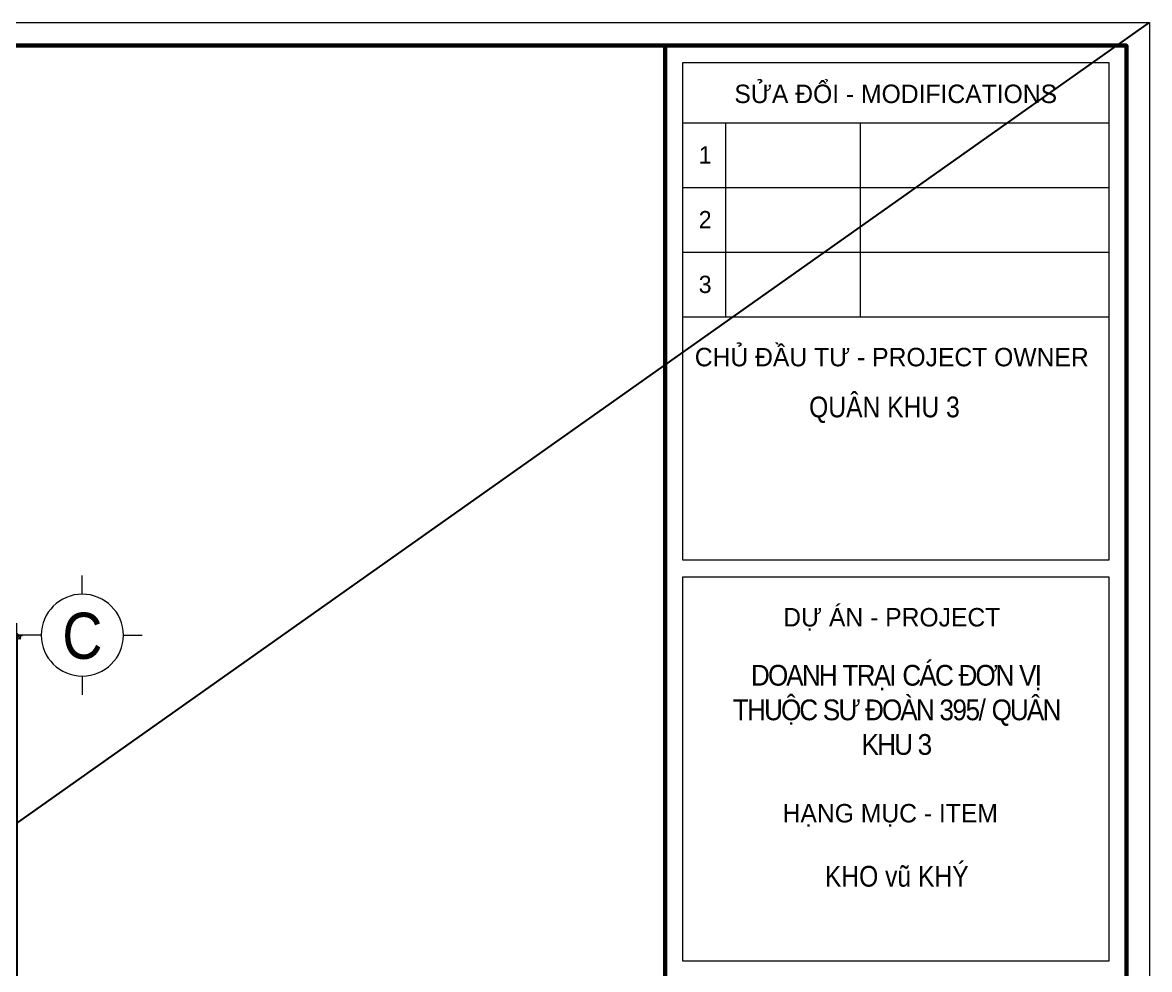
# Model space of a CAD drawing. Header units: millimetres. Extents: x -295047 to 304185, y -728047 to -308748.
# Drawn here: x 120945 to 127785, y -327423 to -321674 of the extents above; entities that cross this region are included whole.
import ezdxf
from ezdxf.enums import TextEntityAlignment as Align

# ---------------------------------------------------------------- set-up
doc = ezdxf.new("R2010")
doc.units = ezdxf.units.MM
doc.header["$MEASUREMENT"] = 0
doc.header["$PDMODE"] = 32
doc.layers.get('Defpoints').update_dxf_attribs({"color": 1})
for name, color, linetype, lineweight in [('08. Net Text', 3, 'Continuous', 13), ('Khungten_LCDI', 7, 'Continuous', 5), ('LC Dim', 8, 'Continuous', 18), ('LC ISO', 153, 'Continuous', 13), ('LC Net manh', 219, 'Continuous', 5), ('LC Net thay', 7, 'Continuous', 25), ('LC Text1', 3, 'Continuous', 20)]:
    doc.layers.add(name, color=color, linetype=linetype, lineweight=lineweight)
doc.layers.add('KCS_Plotter', color=11, linetype='Continuous', plot=False)
doc.styles.add('HOATBIF', font='hoatbif.shx', dxfattribs={"width": 0.7})
doc.styles.add('Khungten', font='VHAVAN.TTF', dxfattribs={"width": 0.9, "height": 5000})
doc.styles.add('LC 1', font='VHAVANB.TTF')
doc.styles.add('Text Khung Ten', font='VHAVAN.TTF')
doc.styles.add('Title', font='VHBLACK.TTF', dxfattribs={"width": 0.8})
doc.dimstyles.new('1-125', dxfattribs={"dimscale": 120, "dimtxt": 2.5, "dimasz": 0.35, "dimexe": 0.5, "dimexo": 1, "dimgap": 0.8, "dimtad": 1, "dimdec": 0, "dimzin": 0, "dimdsep": 46, "dimtxsty": 'HOATBIF', "dimblk1": 'DOT', "dimblk2": 'DOT', "dimsah": 1, "dimcen": -1, "dimdle": 1, "dimclrd": 256, "dimclre": 256, "dimclrt": 4, "dimadec": 3, "dimazin": 2, "dimtfac": 0.333333, "dimtdec": 0, "dimtix": 1, "dimtmove": 2, "dimatfit": 3, "dimldrblk": 'DOT', "dimfxl": 1, "dimtvp": 0.833333, "dimtolj": 1, "dimtzin": 0, "dimarcsym": 0})

# ---------------------------------------------------------------- blocks, each defined once
blk = doc.blocks.new('lcdi fix')
at = {"layer": 'Defpoints', "lineweight": 0}
blk.add_lwpolyline([(-1200, -14850), (-1200, 14850), (40800, 14850), (40800, -14850)], close=True, dxfattribs=at)
at = {"layer": 'Khungten_LCDI', "color": 5, "lineweight": 60}
blk.add_line((36600, 14650), (36600, -14650), dxfattribs=at)
at = {"layer": 'Khungten_LCDI', "color": 5, "lineweight": 25}
blk.add_line((40600, -14650), (40600, 14650), dxfattribs=at)
at = {"layer": 'Khungten_LCDI', "color": 9, "lineweight": 15}
for p, q in [((36750, 13981.3), (40450, 13981.3)), ((37122.7, 13981.3), (37122.7, 12296.8)), ((38292.8, 13981.3), (38292.8, 12296.8)), ((36750, 13419.8), (40450, 13419.8)), ((36750, 12858.3), (40450, 12858.3)), ((36750, 12296.8), (40450, 12296.8))]:
    blk.add_line(p, q, dxfattribs=at)
at = {"layer": 'Khungten_LCDI', "color": 5, "lineweight": 60}
blk.add_lwpolyline([(0, -14650), (0, 14650), (40600, 14650), (40600, -14650)], close=True, dxfattribs=at)
at = {"layer": 'Khungten_LCDI', "color": 9, "lineweight": 15}
for points in [[(36750, 10190.4), (40450, 10190.4), (40450, 14500), (36750, 14500)], [(36750, 6711.6), (40450, 6711.6), (40450, 10040.4), (36750, 10040.4)]]:
    blk.add_lwpolyline(points, close=True, dxfattribs=at)
at = {"color": 7, "style": 'Khungten'}
for s, p in [('söa ®æi - modifications', (38600, 14151.5)), ('chñ ®Çu t\xad - project owner', (38565.6, 11868.2)), ('dù ¸n - project', (38565.6, 9611.8)), ('h¹ng môc - item', (38552.5, 7911.9))]:
    blk.add_text(s, height=160, dxfattribs=at).set_placement(p, align=Align.CENTER)
at = {"color": 4, "attachment_point": 5, "style": 'Khungten'}
for s, insert, char_height, width in [('{\\f.VnArialH|b0|i0|c0|p34;\\W0.85;qu©n khu 3}', (38502, 11491), 180, 3815.43), ('\\pi2.84217E-014,l180.00006,t540.00019;{\\f.VnArialH|b0|i0|c0|p34;\\T0.9;doanh tr¹i c¸c ®¬n vÞ thuéc s\xad ®oµn 395/ qu©n khu 3}', (38513.5, 8887), 180.0001, 3461.976), ('{\\f.VnArialH|b0|i0|c0|p34;\\W0.85;KHO v\\fArial|b0|i0|c0|p34;ũ\\f.VnArialH|b0|i0|c0|p34; KHÝ}', (38609, 7443.8), 180, 3815.43)]:
    blk.add_mtext(s, dxfattribs=dict(at, insert=insert, char_height=char_height, width=width))
at = {"color": 7, "style": 'Khungten', "width": 0.8}
for tag, p in [('REVISION', (39498.8, -10746.3)), ('NGAYHT', (39546.1, -11609.4))]:
    blk.add_attdef(tag, text='', height=200, dxfattribs=at).set_placement(p, align=Align.CENTER)
at = {"layer": '08. Net Text', "color": 7, "style": 'Text Khung Ten'}
blk.add_text('1', height=150, dxfattribs=at).set_placement((36891.7, 13626.8))
at = {"layer": '08. Net Text', "color": 7, "ltscale": 2, "style": 'Text Khung Ten'}
for s, p in [('2', (36891.7, 13065.3)), ('3', (36891.7, 12503.8))]:
    blk.add_text(s, height=150, dxfattribs=at).set_placement(p)
at = {"layer": 'LC Text1', "style": 'Title', "width": 1.485915}
for tag, p, p2 in [('TENBANVE1', (36912.7, -8885.8), (40339.1, -8885.8)), ('TENBANVE2', (36912.7, -9562.5), (40339.1, -9562.5))]:
    blk.add_attdef(tag, text='', height=250, dxfattribs=at).set_placement(p, p2, align=Align.FIT)
at = {"layer": 'LC Text1', "style": 'Title', "width": 0.7}
blk.add_attdef('SOBANVE', text='', height=250, dxfattribs=at).set_placement((39562, -13896.2), align=Align.CENTER)
blk = doc.blocks.new('DOT')
at = {"layer": 'LC Dim'}
blk.add_line((-3, 0), (3, 0), dxfattribs=at)
at = {"layer": 'LC Dim', "color": 4}
blk.add_line((-1, -1), (1, 1), dxfattribs=at)
blk.add_lwpolyline([(0.5, 1), (-1, -0.5), (-0.5, -1), (1, 0.5)], close=True, dxfattribs=at)
blk = doc.blocks.new('*D957')
at = {"layer": 'Defpoints', "color": 0, "ltscale": 2, "transparency": 16777216}
for p in [(119869.9, -325393.1), (119869.9, -332893.1), (120910.2, -332893.1)]:
    blk.add_point(p, dxfattribs=at)
at = {"layer": 'LC Dim', "lineweight": -2, "ltscale": 2, "transparency": 16777216}
for p, q in [((119939.9, -325393.1), (120945.2, -325393.1)), ((120910.2, -325417.6), (120910.2, -332868.6)), ((119939.9, -332893.1), (120945.2, -332893.1))]:
    blk.add_line(p, q, dxfattribs=at)
at = {"layer": 'LC Dim', "lineweight": -2, "ltscale": 2, "transparency": 16777216, "xscale": 24.5, "yscale": 24.5, "zscale": 24.5}
for p, rotation in [((120910.2, -325393.1), 90), ((120910.2, -332893.1), 270)]:
    blk.add_blockref('DOT', p, dxfattribs=dict(at, rotation=rotation))
at = {"layer": 'LC Dim', "color": 4, "ltscale": 2, "transparency": 16777216, "insert": (120766.7, -329143.1), "char_height": 175, "attachment_point": 5, "rotation": 90, "style": 'HOATBIF'}
blk.add_mtext('\\A1;7500', dxfattribs=at)
blk = doc.blocks.new('_Dot')
at = {"color": 0, "linetype": 'ByBlock', "lineweight": -2}
blk.add_line((-0.5, 0), (-1, 0), dxfattribs=at)
at = {"color": 0, "linetype": 'ByBlock', "const_width": 0.5}
blk.add_lwpolyline([(-0.25, 0, 1), (0.25, 0, 1)], format="xyb", close=True, dxfattribs=at)
blk = doc.blocks.new('TTRUC')
at = {"layer": 'LC ISO'}
for p, q in [((0, 6.95), (0, 10.13)), ((-6.95, 0), (-10.13, 0)), ((6.95, 0), (10.13, 0)), ((0, -6.95), (0, -10.13))]:
    blk.add_line(p, q, dxfattribs=at)
at = {"layer": 'LC Net manh'}
blk.add_circle((0, 0), 6.95, dxfattribs=at)

msp = doc.modelspace()

# ---------------------------------------------------------------- linework, layer by layer
at = {"layer": 'KCS_Plotter', "ltscale": 2}
msp.add_line((98385, -342463.5, 17.7), (127785, -321673.5, 17.7), dxfattribs=at)

# ---------------------------------------------------------------- block references
at = {"layer": 'LC ISO', "xscale": -35.81723126799241, "yscale": 35.81723126799241, "zscale": 35.81723126799241}
msp.add_blockref('TTRUC', (121308.1, -325393.1, 17.7), dxfattribs=at)
at = {"layer": 'LC Net thay', "xscale": 0.7000000000000526, "yscale": 0.7000000000000526, "zscale": 0.7000000000000526}
msp.add_blockref('lcdi fix', (99225, -332068.5, 11.8), dxfattribs=at)

# ---------------------------------------------------------------- texts
at = {"layer": 'LC Text1', "ltscale": 0.2, "style": 'LC 1', "width": 0.9}
msp.add_text('c', height=280.4, dxfattribs=at).set_placement((121308.3, -325621.2, 17.7), align=Align.BOTTOM_CENTER)

# ---------------------------------------------------------------- dimensions: what is measured, and where the dimension line sits
at = {"layer": 'LC Dim', "ltscale": 2}
dim = msp.add_linear_dim(base=(120910.2, -332893.1, 17.7), p1=(119869.9, -325393.1, 17.7), p2=(119869.9, -332893.1, 17.7), angle=90, dimstyle='1-125', override={"dimscale": 70}, dxfattribs=at)
dim.commit()
dim.dimension.update_dxf_attribs({"geometry": '*D957', "text_midpoint": (120766.7, -329143.1, 17.7)})

doc.saveas('drawing.dxf')
